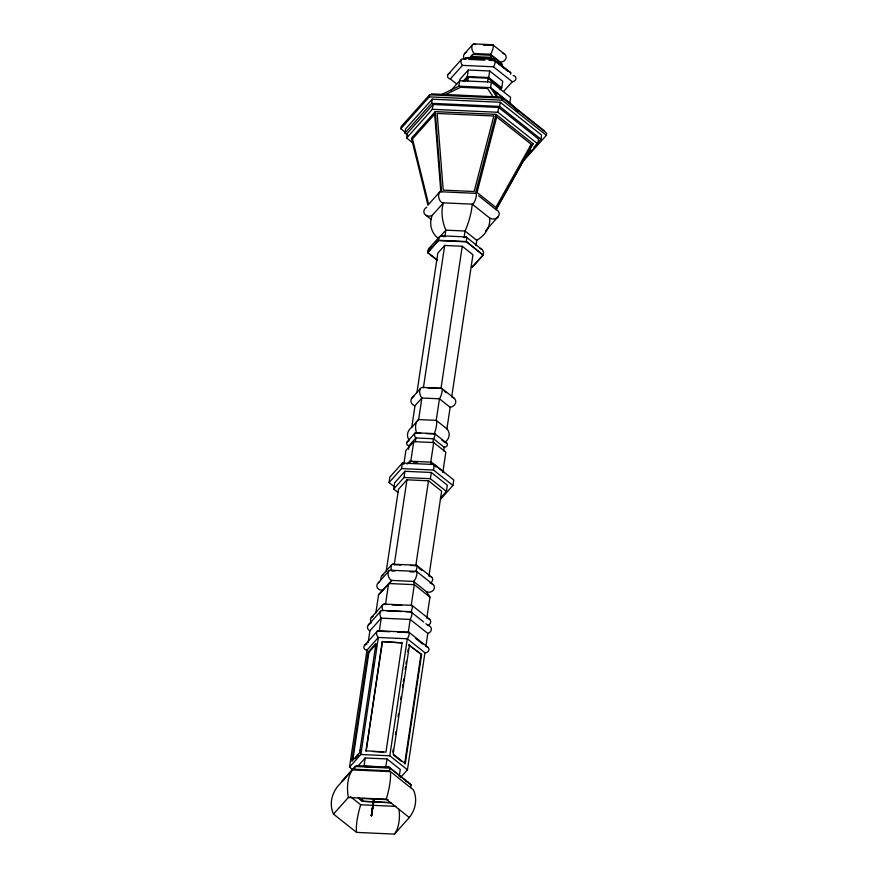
<?xml version="1.0" encoding="UTF-8"?>
<svg xmlns="http://www.w3.org/2000/svg" width="878" height="878" viewBox="0 0 878 878"><rect width="100%" height="100%" fill="white"/><g stroke="black" fill="none" stroke-linecap="round" stroke-linejoin="round"><path stroke-width="1.32" d="M373.49 799.924L371.405 815.805L374.061 799.946L373.49 799.924L374.061 799.946M373.6 799.792L371.405 815.805L373.951 800.077M373.666 800.056L371.405 815.805L373.885 799.803M405.032 132.062L400.818 128.715L401.125 126.651L429.605 94.802L502.392 98.095L546.687 133.226L546.379 135.3L522.344 162.156M408.16 135.596L404.977 133.072L405.603 128.934L432.217 99.192L500.208 102.265L541.594 135.08L540.969 139.218L533.879 147.153M412.956 143.015L406.657 138.011L407.381 133.182L433.052 104.482L498.649 107.445L538.576 139.108L537.852 143.948L521.916 161.761M400.818 128.715L429.298 96.876L429.605 94.802M404.977 133.072L431.592 103.33L432.217 99.192M406.657 138.011L432.327 109.322L433.052 104.482M394.167 486.621L389.053 482.571L389.876 477.05L402.376 463.079L434.314 464.517L453.75 479.937L452.927 485.457L440.427 499.428M352.616 769.633L349.51 767.163L367.004 650.137L378.341 637.461L407.304 638.778L424.93 652.76L407.447 769.786L400.467 777.579M368.123 642.619L369.89 630.81L381.228 618.145L410.191 619.451L427.816 633.433L425.863 646.548A3.644 3.073 -13.3 0 1 428.991 649.808A3.644 3.073 -13.3 0 1 424.93 652.76M368.189 652.069L351.869 761.27L359.662 752.556L375.982 643.365L368.189 652.069L368.925 652.321L375.85 644.573M368.925 652.321L352.945 759.218L352.21 758.976M397.986 492.426L393.706 489.035L394.639 482.823L404.956 471.288L431.307 472.485L447.341 485.205L446.408 491.417L440.394 498.133M375.806 613.239L378.572 594.757L391.895 580.424L413.461 581.401L426.587 591.805L429.957 597.073L426.807 618.2A4.456 3.764 -13.3 0 1 430.626 621.207A4.456 3.764 -13.3 0 1 427.937 625.377A4.95 4.17 -13.3 0 1 431.35 629.219A4.95 4.17 -13.3 0 1 427.816 633.433M386.21 571.446L398.502 489.244L406.942 479.816L428.497 480.793L441.623 491.197L428.936 576.089A4.368 3.677 -13.3 0 1 430.033 576.264M389.053 482.571L401.553 468.6L402.376 463.079M441.832 94.418L458.887 86.198L459.907 79.371L468.281 69.999L489.694 70.975L502.732 81.303L501.755 87.844L500.076 89.721M373.282 666.611L373.688 663.9M375.916 649.018L376.311 646.307M403.803 464.462L405.91 450.381L413.725 441.645L433.699 442.545L445.848 452.181L442.808 472.485M349.51 767.163L360.847 754.498L378.341 637.461A3.644 2.085 74.3 0 1 376.618 632.632A3.644 2.085 74.3 0 1 379.263 631.249L389.799 631.732M379.263 631.249L381.228 618.145A4.95 2.821 74.3 0 1 380.119 612.405A4.95 2.821 74.3 0 1 383.071 610.66A4.456 2.546 74.3 0 1 382.468 605.403A4.456 2.546 74.3 0 1 385.464 604.635L388.625 583.508L414.317 584.671L429.957 597.073M465.274 59.342L465.483 57.959L467.776 57.575L492.668 58.694L510.798 72.83L510.601 74.213M393.706 489.035L404.023 477.5L404.956 471.288M408.489 449.284L409.027 445.651A2.843 2.393 -13.3 0 1 407.666 441.447M408.95 439.834A11.414 9.625 -13.3 0 1 411.782 427.257L414.998 405.691L421.879 398.008L439.45 398.799L450.151 407.282L446.924 428.837A11.414 9.625 -13.3 0 1 444.894 442.413A2.843 2.393 -13.3 0 1 447.33 444.959A2.843 2.393 -13.3 0 1 444.18 447.242L443.631 450.864M416.951 392.631L437.804 253.149L444.674 245.467L462.245 246.257L472.946 254.741L451.698 396.922A6.234 5.257 -13.3 0 1 455.715 402.322A6.234 5.257 -13.3 0 1 450.151 407.282M382.38 642.005L366.06 751.206L382.281 641.588L402.289 642.905L382.281 641.588M363.975 766.242L365.215 757.966L387 758.943L400.258 769.457L399.205 776.558M394.902 571.117L391.906 570.612A4.368 2.491 74.3 0 1 391.314 565.465A4.368 2.491 74.3 0 1 394.244 564.708L406.942 479.816M409.357 463.595L409.719 461.18L431.285 462.157L444.411 472.562M463.123 81.226L467.305 76.54L468.281 69.999M410.695 461.949L413.725 441.645M467.722 81.039L468.281 77.319L488.091 78.208L500.153 87.778M444.85 236.84L445.848 230.157A26.856 15.321 74.3 0 1 443.434 202.851A5.729 3.271 74.3 0 1 438.671 197.133A5.729 3.271 74.3 0 1 441.579 191.788L435.247 111.627L496.059 114.37L533.067 143.729L496.125 209.688A5.729 4.829 -13.3 0 1 498.199 216.657L485.523 230.826M470.465 58.53L472.276 56.51L472.584 54.436L491.098 55.27L502.37 64.215L502.062 66.278M415.371 441.59L415.909 437.968A2.843 1.613 74.3 0 1 414.57 434.204A2.843 1.613 74.3 0 1 416.633 433.139L420.683 433.315M444.674 245.467L423.426 387.648A6.234 3.556 74.3 0 0 419.739 390.512A6.234 3.556 74.3 0 0 421.879 398.008L418.652 419.563A11.414 6.508 74.3 0 0 416.633 433.139M402.19 642.487L385.969 752.106L365.961 750.789M432.942 442.38L433.48 438.759A2.843 0.779 -71.8 0 0 434.939 435.126A2.843 0.779 -71.8 0 0 434.204 433.93A11.414 3.117 -71.8 0 0 436.234 420.364L439.45 398.799A6.234 1.701 -71.8 0 0 442.095 391.522A6.234 1.701 -71.8 0 0 440.997 388.449L462.245 246.257M510.798 72.83L490.791 57.344L491.098 55.27M464.067 237.708L465.066 231.024A26.856 7.331 -71.8 0 0 472.188 204.146A5.729 1.558 -71.8 0 0 475.678 198.801A5.729 1.558 -71.8 0 0 475.492 193.325L496.059 114.37M430.659 462.849L433.699 442.545M487.542 81.939L488.091 78.208M407.447 769.786L389.81 755.804L407.304 638.778A3.644 0.999 -71.8 0 0 409.17 634.103A3.644 0.999 -71.8 0 0 408.226 632.566L410.191 619.451A4.95 1.35 -71.8 0 0 411.969 613.843A4.95 1.35 -71.8 0 0 410.97 611.922A4.456 1.218 -71.8 0 0 412.408 606.753A4.456 1.218 -71.8 0 0 411.167 605.798L414.317 584.671L413.461 581.401A5.268 1.438 -71.8 0 0 416.567 575.683A5.268 1.438 -71.8 0 0 416.029 571.468L415.612 571.677A4.368 1.196 -71.8 0 0 417.028 566.628A4.368 1.196 -71.8 0 0 415.81 565.684L428.497 480.793M430.922 464.572L431.285 462.157M501.755 87.844L488.717 77.516L489.694 70.975M387 758.943L385.76 767.229L389.031 767.131L408.38 782.474L411.069 784.855L410.663 787.61M446.408 491.417L430.374 478.697L431.307 472.485M493.447 60.615L493.655 59.232L465.483 57.959M452.927 485.457L433.491 470.037L434.314 464.517M450.864 90.566L459.721 80.677L491.373 82.104L490.55 87.624L496.849 97.063M409.302 817.517L386.232 799.221A34.461 9.417 -71.8 0 0 390.359 771.619L352.462 769.907L337.624 786.49A34.461 29.062 -13.3 0 0 333.497 814.093L356.567 832.388L394.474 834.1L409.302 817.517A34.461 29.062 -13.3 0 0 413.428 789.915L389.47 770.818L389.887 768.052L389.031 767.131L357.258 765.704L355.074 766.483L341.454 781.705L343.693 780.301M393.256 749.252L392.85 751.963L393.498 751.777M395.484 734.37L395.89 731.659M398.107 716.777L398.513 714.066M400.741 699.184L401.147 696.473M402.563 687.002L402.969 684.302M403.375 681.591L403.77 678.881M405.186 669.409L405.592 666.709M405.998 663.998L406.404 661.299M407.82 651.816L408.226 649.116M409.477 644.869L393.146 754.07L405.274 763.684L421.594 654.483L408.83 645.056L421.594 654.483M499.977 64.105L500.284 62.031A5.268 4.445 -13.3 0 0 506.002 58.365A5.268 4.445 -13.3 0 0 502.94 53.273M475.953 245.642L476.754 240.298A26.856 22.652 -13.3 0 0 489.694 218.029A5.729 4.829 -13.3 0 0 498.199 216.657M537.852 143.948L497.925 112.285L498.649 107.445M540.969 139.218L499.593 106.403L500.208 102.265M501.459 99.148L501.766 97.074L431.372 93.891M546.379 135.3L502.084 100.169L502.392 98.095M420.946 654.67L404.626 763.871L405.274 763.684M518.382 111.539L509.811 102.913L510.645 97.381L491.373 82.104M472.54 266.166A6.387 3.644 74.3 0 1 472.298 267.077L483.054 255.202L466.273 241.549A6.387 1.745 -71.8 0 0 464.791 237.664M483.054 255.202L483.163 254.938A6.387 5.389 -13.3 0 0 480.057 248.408M496.235 209.041L531.563 145.946L529.796 147.921M464.561 53.646L472.627 44.624M448.241 74.246L461.455 59.484M403.825 124.687L408.27 119.715M448.823 73.653A3.677 3.095 -13.3 0 0 447.67 76.814A3.677 3.095 -13.3 0 0 450.326 78.943L462.454 65.378L493.447 66.783L512.302 81.742A3.677 3.095 -13.3 0 0 515.957 78.779A3.677 3.095 -13.3 0 0 513.235 75.53M468.962 58.486L472.584 54.436M435.247 111.627L411.442 138.23L427.981 205.309M464.835 81.171L468.281 77.319M503.643 91.422L512.302 81.742M476.754 240.298L465.066 231.024L445.848 230.157L438.331 238.564A26.856 22.652 -13.3 0 1 432.174 215.428L443.434 202.851L472.188 204.146L489.694 218.029M428.859 248.617L439.483 236.753M437.167 260.217L427.685 252.699L438.517 240.287A6.387 3.644 74.3 0 1 443.357 236.687M529.544 147.669L533.067 143.729M528.556 153.101L531.212 150.127M472.298 267.077L483.163 254.938L466.273 241.549L438.517 240.287L427.685 252.699M411.947 398.019L420.452 388.504M411.782 427.257L418.652 419.563L436.234 420.364L446.924 428.837M407.151 441.919L414.976 433.172M409.027 445.651L415.909 437.968L433.48 438.759L444.18 447.242M407.194 464.012L409.719 461.18M381.809 575.836L391.709 564.774M378.385 582.707L389.206 570.601M378.572 594.757L391.895 580.424A5.268 3.007 74.3 0 1 388.208 575.233A5.268 3.007 74.3 0 1 390.117 570.206L416.545 571.391L432.634 584.155M371.328 617.607L382.874 604.701M368.343 624.96L380.624 611.242M364.589 645.341L377.134 631.304M355.206 758.614L358.663 754.74M358.4 765.583L365.215 757.966M333.497 814.093L348.336 797.509A34.461 19.656 74.3 0 1 352.462 769.907M443.763 95.428L460.632 87.295L487.575 88.513L493.173 96.898M404.977 761.566L405.614 761.391M474.021 43.9L492.734 44.745M483.756 44.91L490.473 45.217M483.734 45.063L486.412 45.184M500.284 62.031L490.473 54.249L474.35 53.525A5.268 3.007 74.3 0 1 471.87 46.534A5.268 3.007 74.3 0 1 475.689 44.548M472.276 56.51L490.791 57.344M473.736 57.663L489.858 58.398M466.086 59.287L463.386 59.166A3.677 2.096 74.3 0 0 460.983 60.736A3.677 2.096 74.3 0 0 462.454 65.378M468.775 59.419L484.941 60.143M488.98 60.33L494.38 60.571L508 71.37M467.305 76.54L488.717 77.516M458.887 86.198L490.55 87.624L509.811 102.913M429.298 96.876L502.084 100.169M431.592 103.33L499.593 106.403M432.327 109.322L497.925 112.285M441.579 191.788L475.492 193.325M441.239 235.809L465.977 236.928M438.528 240.583L466.207 241.834M422.581 387.417L441.447 388.263M427.487 387.835L440.997 388.449M415.733 432.788L434.698 433.644M426.093 433.567L434.204 433.93M413.351 462.069L417.346 462.245M401.553 468.6L433.491 470.037M404.023 477.5L430.374 478.697M392.872 564.17L416.578 565.245M394.244 564.708L400.983 565.015M410.421 565.443L415.81 565.684M409.938 571.798L414.043 571.984M384.059 604.086L411.947 605.348M392.236 604.942L401.696 605.37M382.38 610.429L411.343 611.736M387.055 610.836L401.663 611.505M405.647 611.681L410.97 611.922L423.701 622.019M378.111 630.799L408.874 632.193M397.701 632.083L408.226 632.566M372.7 751.513L383.313 751.985M360.847 754.498L389.81 755.804M365.336 766.307L378.956 766.922M364.282 766.505L373.567 766.922M384.18 767.394L386.836 767.515M389.47 770.818L354.668 769.238L355.074 766.483L389.887 768.052L411.069 784.855M348.336 797.509L386.232 799.221M388.076 799.66L362.636 798.508L362.23 801.274L391.555 802.909M390.337 802.536L362.23 801.274L359.047 798.75M350.212 796.467L360.693 804.775L395.89 806.366M357.258 765.704L359.442 766.044M360.002 750.262L360.748 750.503M359.662 752.556L360.397 752.808M405.899 781.354L408.38 782.474M391.138 570.338L392.159 570.996M493.052 44.987L505.091 54.535M544.601 131.041L493.238 90.215L497.508 96.613M450.326 78.943L456.615 83.926M478.587 195.772L496.125 209.688M466.262 237.082L481.89 249.473M426.082 215.384L431.383 219.588M437.156 259.965L427.663 252.425A6.387 5.389 -13.3 0 1 431.559 246.63M441.81 388.383L454.014 398.063M444.213 390.984L446.353 392.685M434.873 433.776L446.77 443.203M441.689 439.867L444.894 442.413M433.699 465.263L435.729 466.866M416.841 565.443L431.811 577.318M418.839 568.088L421.868 570.491M412.21 605.557L429.737 619.451M425.819 623.698L427.937 625.377M409.093 632.358L428.266 647.569M415.492 638.317L422.746 644.079M393.52 755.058L401.597 761.467M358.312 797.52L363.503 801.636M509.888 103.417L512.686 106.238M494.38 60.571A3.677 0.999 -71.8 0 1 495.159 62.283A3.677 0.999 -71.8 0 1 493.447 66.783M491.812 45.283A5.268 1.438 -71.8 0 1 493.173 47.5A5.268 1.438 -71.8 0 1 490.473 54.249M426.587 591.805A5.268 4.445 -13.3 0 0 433.897 589.423A5.268 4.445 -13.3 0 0 431.186 583.486L430.044 583.124A4.368 3.677 -13.3 0 0 431.01 576.692M399.007 809.231A34.461 19.656 74.3 0 1 394.474 834.1M356.567 832.388A34.461 9.417 -71.8 0 1 360.693 804.775M371.339 622.217A4.456 3.764 -13.3 0 1 373.139 616.29M383.466 589.862A5.268 4.445 -13.3 0 1 377.2 587.536A5.268 4.445 -13.3 0 1 379.768 581.763M381.261 579.546A4.368 3.677 -13.3 0 1 383.587 574.541M408.303 441.085A2.843 2.393 -13.3 0 1 409.016 440.877M414.998 405.691A6.234 5.257 -13.3 0 1 410.97 401.487A6.234 5.257 -13.3 0 1 413.933 396.252M432.174 215.428A5.729 4.829 -13.3 0 1 424.524 213.925A5.729 4.829 -13.3 0 1 426.796 207.208M449.558 73.181A3.677 3.095 -13.3 0 1 450.381 72.863M367.004 650.137A3.644 3.073 -13.3 0 1 363.843 647.273A3.644 3.073 -13.3 0 1 366.982 643.991M369.89 630.81A4.95 4.17 -13.3 0 1 367.553 626.826A4.95 4.17 -13.3 0 1 371.043 623.095M464.572 59.1A5.268 4.445 -13.3 0 1 466.701 52.087M493.82 116.006L474.153 191.525L443.225 190.131L437.167 113.449L493.82 116.006M496.696 116.95L477.017 192.469L495.84 207.395L531.179 144.299L496.696 116.95M434.676 114.151L412.506 138.933L428.64 204.354L440.734 190.822L434.676 114.151"/></g></svg>
